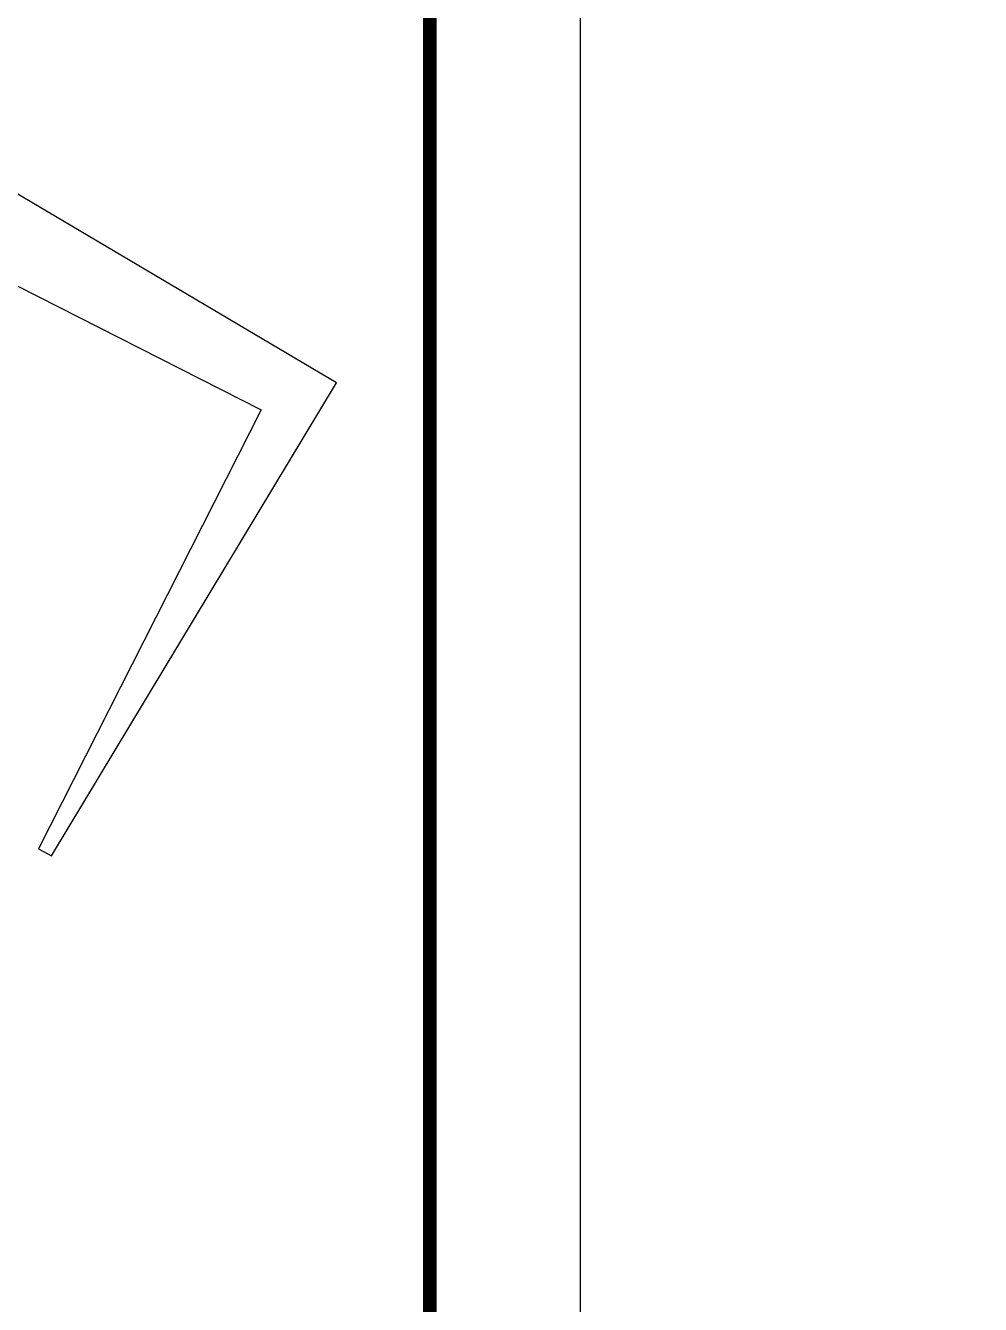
# Model space of a CAD drawing. Extents: x 23317406 to 24383751, y 42324270 to 43451021.
# Drawn here: x 24128531 to 24141247, y 43194052 to 43211074 of the extents above; entities that cross this region are included whole.
import ezdxf

# ---------------------------------------------------------------- set-up
doc = ezdxf.new("R2010")
doc.units = 0
doc.header["$MEASUREMENT"] = 0
for name, color, linetype in [('CT', 9, 'CONTINUOUS'), ('FRAME', 7, 'CONTINUOUS'), ('墙', 7, 'CONTINUOUS')]:
    doc.layers.add(name, color=color, linetype=linetype)

msp = doc.modelspace()

# ---------------------------------------------------------------- linework, layer by layer
at = {"layer": 'CT', "color": 6, "linetype": 'ByBlock'}
for p, q in [((24132670.95632, 43206316.92798, -1), (24118714.80328, 43214574.65849, -1)), ((24128007.54701, 43207818.16629, -1), (24131669.71961, 43205956.938, -1)), ((24128877.81341, 43200024.53816, -1), (24132670.95632, 43206316.92798, -1)), ((24131669.71961, 43205956.938, -1), (24128701.61025, 43200116.85445, -1)), ((24128701.61025, 43200116.85445, -1), (24128877.81341, 43200024.53816, -1))]:
    msp.add_line(p, q, dxfattribs=at)
at = {"layer": 'FRAME'}
msp.add_lwpolyline([(23898114.9548, 43053839.75614), (23898114.9548, 43222039.75614), (24135914.9548, 43222039.75614), (24135914.9548, 43053839.75614)], close=True, dxfattribs=at)
at = {"layer": 'FRAME', "const_width": 180}
msp.add_lwpolyline([(23903114.9548, 43055839.75614), (23903114.9548, 43220039.75614), (24133914.9548, 43220039.75614), (24133914.9548, 43055839.75614)], close=True, dxfattribs=at)
at = {"layer": '墙', "ltscale": 5000}
for start, end in [(67.1172342395, 67.1172342395), (66.2587266313, 66.2587266313), (64.4772342395, 64.4772342395), (64.9387266313, 64.9387266313)]:
    msp.add_arc((23850578.58196, 42857442.58139), 533172.67138, start, end, dxfattribs=at)
at = {"layer": '墙'}
for centre, start, end in [((23850634.74669, 42857737.27781), 79.4743453394, 79.4743453394), ((23850639.30178, 42857736.37231), 78.1227654233, 78.1227654233), ((23850644.55659, 42857735.23786), 77.5606287088, 77.5606287088), ((23850649.0789, 42857734.18074), 76.2090487927, 76.2090487927)]:
    msp.add_arc(centre, 530172.67138, start, end, dxfattribs=at)

doc.saveas('drawing.dxf')
